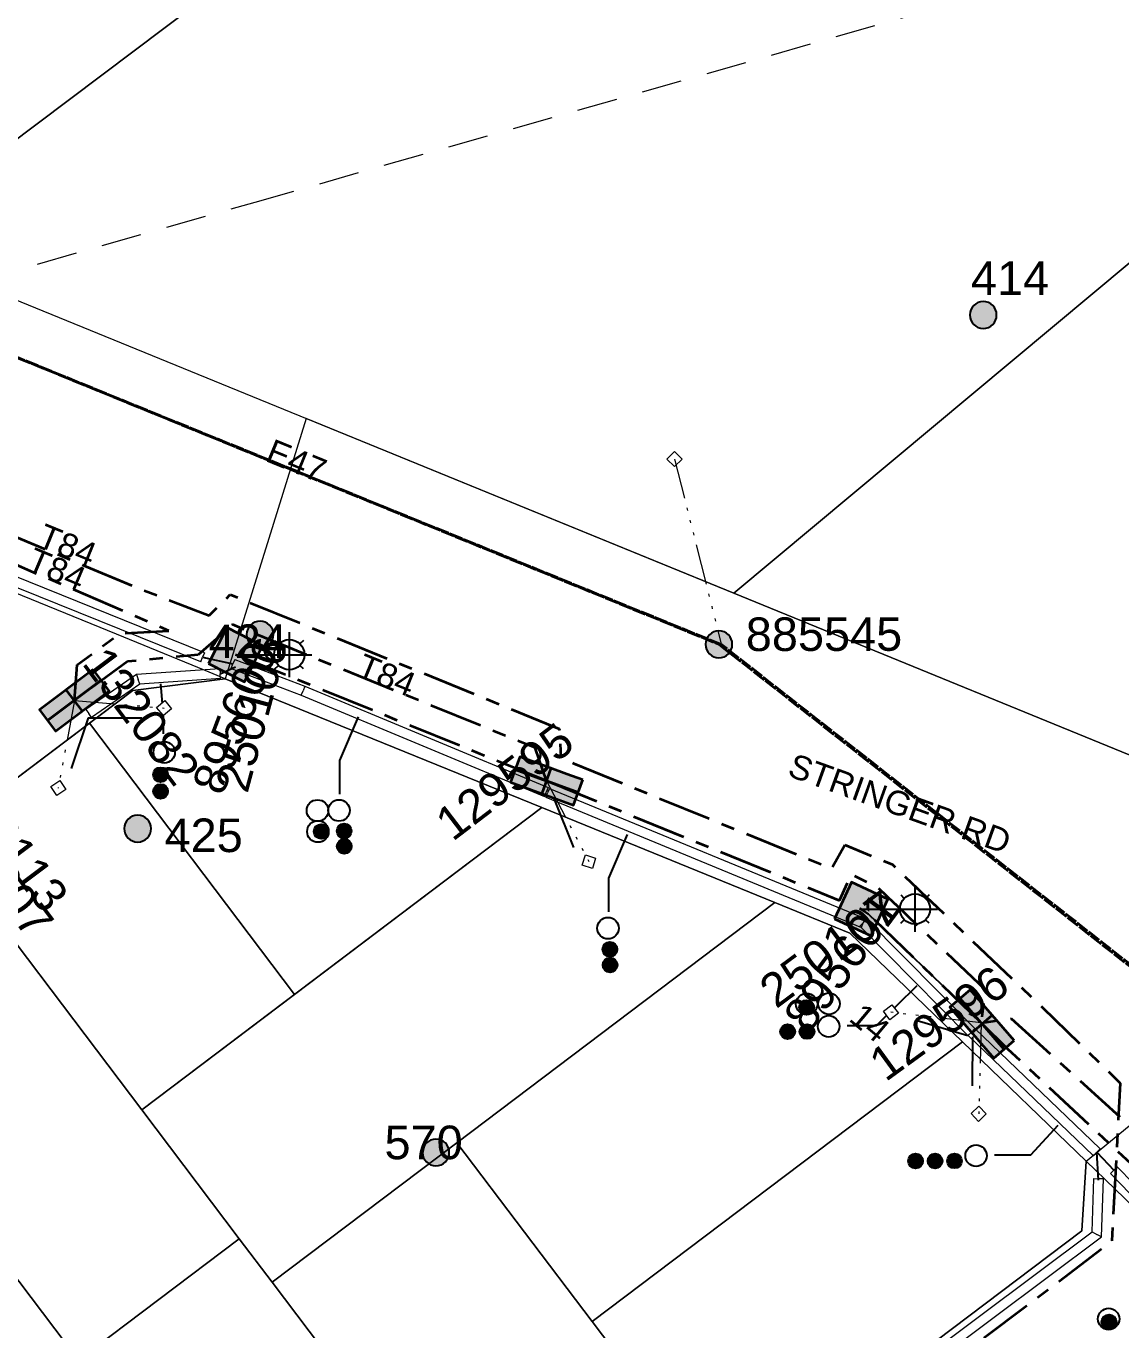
# Model space of a CAD drawing. Header units: metres. Extents: x 308278 to 310511, y 6271134 to 6272874.
# Drawn here: x 309113.9 to 309195.5, y 6272477.3 to 6272574.4 of the extents above; entities that cross this region are included whole.
import ezdxf
from ezdxf.enums import TextEntityAlignment as Align

# ---------------------------------------------------------------- set-up
doc = ezdxf.new("R2010")
doc.units = ezdxf.units.M
doc.set_wipeout_variables(frame=1)
for name, pattern in [('Cable Exist OH', [1, 1, 0]), ('Cable Exist UG', [7, 4, -1, 1, -1]), ('Dash', [5, 3, -2]), ('DASHED', [19.05, 12.7, -6.35]), ('DOT', [6.35, 0, -6.35]), ('PHANTOMX2', [6.6, 3, -0.75, 0.2, -0.75, 0.2, -0.75, 0.2, -0.75])]:
    doc.linetypes.add(name, pattern=pattern)
doc.layers.get('0').update_dxf_attribs({"color": 6})
for name, color, linetype, lineweight in [('_User Miscellaneous1', 30, 'Continuous', 13), ('_User_HV_Exist', 1, 'Continuous', 35), ('_User_LV_Exist', 5, 'Continuous', 35), ('_User_SL_Exist', 4, 'Continuous', 35), ('Cadastre Easements_SP_EXT', 58, 'DASHED', 15), ('Cadastre Land Parcels_SP_EXT', 118, 'Continuous', 15), ('Cadastre Roads_SP_EXT', 218, 'Continuous', 15), ('Mains_HV_EXT', 13, 'Continuous', 25), ('Mains_LV_EXT', 163, 'Continuous', 25), ('Mains_LV_SL_EXT', 135, 'Continuous', 25), ('Services_SP_EXT', 42, 'PHANTOMX2', 20)]:
    doc.layers.add(name, color=color, linetype=linetype, lineweight=lineweight)
for name, color, linetype in [('Duct_SP_EXT', 30, 'Continuous'), ('Equip_SP_SL_EXT', 7, 'Continuous'), ('SupportsOH_SP_TR_HV_LV_SL_EXT', 7, 'Continuous'), ('SupportsUG_SP_LV_EXT', 7, 'Continuous'), ('SupportsUG_SP_LV_SL_EXT', 7, 'Continuous'), ('Trench_SP_EXT', 7, 'Continuous')]:
    doc.layers.add(name, color=color, linetype=linetype)
doc.styles.add('COLUMN_LABEL', font='arial.ttf', dxfattribs={"height": 2})
doc.styles.add('iecARIAL', font='arial.ttf', dxfattribs={"height": 2})
doc.styles.add('POLE_LABEL', font='arial.ttf', dxfattribs={"height": 2})
doc.styles.add('SL_LABEL', font='arial.ttf', dxfattribs={"height": 2})
doc.styles.get("Standard").update_dxf_attribs({"font": 'arial.ttf'})

# ---------------------------------------------------------------- blocks, each defined once
blk = doc.blocks.new('COLUMN_EXT')
blk.add_hatch(color=256).paths.add_polyline_path([(1.5, -1.5), (1.5, 1.5), (-1.5, 1.5), (-1.5, -1.5)])
blk.add_lwpolyline([(1.5, 1.5), (-1.5, 1.5), (-1.5, -1.5), (1.5, -1.5)], close=True)
at = {"flags": 9}
for tag, p in [('NOTES', (-1.813, 2)), ('STREETNAME', (-1.813, 1.6)), ('LOCATION', (-1.813, 1.4)), ('SUBURB', (-1.813, 1.8)), ('LEGEND', (-1.813, 1.2)), ('USAGE', (-1.813, 1)), ('COLUMN_TYPE', (-1.813, 0.4)), ('OWNED_BY', (-1.813, 0.6)), ('STATE', (-1.813, 0.8))]:
    blk.add_attdef(tag, text='', height=0.2, rotation=180, dxfattribs=at).set_placement(p, align=Align.MIDDLE_LEFT)
at = {"flags": 1}
blk.add_attdef('Z', (-1.813, 2.351), '', height=0.2, rotation=180, dxfattribs=at)
at = {"flags": 9}
for tag, style, p in [('STRUCTURE_PLANT_NUMBER', 'POLE_LABEL', (-1.813, -0.031)), ('STREET_CODE', 'COLUMN_LABEL', (-1.813, 0.2))]:
    blk.add_attdef(tag, text='', height=0.2, rotation=180, dxfattribs=dict(at, style=style)).set_placement(p, align=Align.MIDDLE_LEFT)
at = {"style": 'COLUMN_LABEL', "width": 0.9, "flags": 8}
blk.add_attdef('ASSET_NUM', text='', height=2, rotation=270, dxfattribs=at).set_placement((2, -4), align=Align.MIDDLE_LEFT)
blk = doc.blocks.new('PILLAR_EXT')
blk.add_hatch(color=256).paths.add_polyline_path([(-2.5, 1), (-2.5, -1), (2.5, -1), (2.5, 1)])
for p, q in [((0, 1), (0, -1)), ((-2.5, 0), (2.5, 0))]:
    blk.add_line(p, q)
at = {"ltscale": 10}
blk.add_line((2.5, 0), (-2.5, 0), dxfattribs=at)
blk.add_lwpolyline([(-2.5, -1), (-1.25, -1), (1.25, -1), (2.5, -1), (2.5, 1), (-2.5, 1)], close=True)
at = {"width": 0.9, "flags": 8}
blk.add_attdef('ASSET_NUM', text='', height=2, rotation=90, dxfattribs=at).set_placement((-2, 4), align=Align.MIDDLE_LEFT)
for tag, p, flags in [('OWNED_BY', (0, -0.2), 9), ('STATE', (0, -0.4), 9), ('SUPPORT_TYPE', (0, -0.6), 9), ('USAGE', (0, -0.8), 9), ('LEGEND', (0, -1), 9), ('STREETNAME', (0, -1.8), 9), ('SUBURB', (0, -2), 1), ('LOCATION', (0, -1.2), 9), ('NOTES', (0, -1.4), 9), ('PARENT', (0, -1.6), 9)]:
    blk.add_attdef(tag, p, '', height=0.2, dxfattribs=dict(flags=flags))
blk = doc.blocks.new('DUCT_EXT')
blk.add_circle((0, 0.8), 0.8)
at = {"flags": 1}
blk.add_attdef('Z', (0, 0), '', height=0.2, dxfattribs=at)
at = {"flags": 9}
for tag, p in [('DUCT_CODE', (0, 0)), ('XSECT_TYPE', (0, -0.2)), ('STATE', (0, -0.6)), ('FB_REFERENCE', (0, -0.4)), ('NOTES', (0, -0.8))]:
    blk.add_attdef(tag, text='', height=0.2, dxfattribs=at).set_placement(p, align=Align.MIDDLE_LEFT)
blk = doc.blocks.new('*U479')
at = {"transparency": 33554687, "flags": 9}
for tag, p in [('LRATECODE', (-7.4, 0)), ('LOUTREACHVOCAB', (-7.2, 0)), ('LOUTREACH', (-7, 0)), ('LANTNUMBER', (-6.6, 0)), ('LNEW', (-6.4, 0)), ('LMASTVOCAB', (-6.2, 0)), ('LMAST', (-6, 0)), ('LLAMPVOCAB', (-5.8, 0)), ('LLAMP', (-5.6, 0)), ('LEXIST', (-5.4, 0)), ('LCHARGE3PERCENT', (-5.2, 0)), ('LCHARGE3', (-5, 0)), ('LCHARGE2PERCENT', (-4.8, 0)), ('LCHARGE2', (-4.6, 0)), ('LCHARGE1PERCENT', (-4.4, 0)), ('LCHARGE1', (-4.2, 0)), ('LCATEGORY', (-4, 0)), ('LBRACKETVOCAB', (-3.8, 0)), ('LBRACKET', (-3.6, 0)), ('LKINGHEIGHT', (-3.4, 0)), ('CREPLACE', (-3.2, 0)), ('CREMOVE', (-3, 0)), ('CNUMBER', (-2.8, 0)), ('CNEW', (-2.6, 0)), ('CEXIST', (-2.4, 0)), ('USAGE', (-2.2, 0)), ('STATE', (-2, 0)), ('OWNED_BY', (-1.8, 0)), ('ORIENTATION', (-1.6, 0)), ('OPERATING_VOLTAGE', (-1.4, 0)), ('NO_PHASES', (-1.2, 0)), ('LANTERN_TYPE', (-1, 0)), ('LANTERN_PURPOSE', (-0.8, 0)), ('CONTROL_TYPE', (-0.6, 0)), ('CONSTRUCTED_VOLTAGE', (-0.4, 0))]:
    blk.add_attdef(tag, text='', height=0.001, rotation=270, dxfattribs=at).set_placement(p, align=Align.MIDDLE_LEFT)
at = {"transparency": 33554687, "style": 'SL_LABEL', "flags": 9}
blk.add_attdef('STREET_CODE', text='', height=0.001, rotation=270, dxfattribs=at).set_placement((0.001, 0), align=Align.MIDDLE_LEFT)
at = {"transparency": 33554687, "flags": 1}
blk.add_attdef('Z', (0, 0), '', height=0.001, rotation=270, dxfattribs=at)
at = {"transparency": 33554687, "width": 0.9}
blk.add_attdef('LNUMBER', text='', height=1, dxfattribs=at).set_placement((7, -1), align=Align.MIDDLE_LEFT)
at = {"transparency": 33554687, "flags": 9}
for tag, p in [('LREMOVE', (0, -7.6)), ('LREPLACE', (0, -7.8)), ('LTYPE', (0, -8)), ('LTYPEVOCAB', (0, -8.2)), ('LEGEND', (0, -8.4)), ('SUBURB', (0, -8.6)), ('STREETNAME', (0, -8.8)), ('LOCATION', (0, -9)), ('NOTES', (0, -9.2)), ('MAINTAINED_BY', (0, -9.863))]:
    blk.add_attdef(tag, text='', height=0.001, dxfattribs=at).set_placement(p, align=Align.MIDDLE_LEFT)
blk.add_attdef('OPERATED_BY', (0, -9.607), '', height=0.001, dxfattribs=at)
at = {"linetype": 'DOT', "transparency": 33554687}
blk.add_wipeout([(5.688, 0), (5.061, -1.061), (4, -1.688), (2.939, -1.061), (2.313, 0), (2.939, 1.061), (4, 1.687), (5.061, 1.061)], dxfattribs=at)
at = {"transparency": 33554687}
for p, q in [((2.939, 1.061), (3.205, 0.795)), ((4, 1.687), (4, 0)), ((5.061, 1.061), (4.795, 0.795)), ((0, 0), (4, 0)), ((2.939, -1.061), (3.205, -0.795)), ((4, 0), (5.688, 0)), ((4, 0), (4, -1.688)), ((5.061, -1.061), (4.795, -0.795))]:
    blk.add_line(p, q, dxfattribs=at)
blk.add_circle((4, 0), 1.125, dxfattribs=at)
blk = doc.blocks.new('CCP_EXT')
at = {"flags": 9}
for tag, p in [('STATE', (0, -1.8)), ('USAGE', (0, -1.2)), ('LEGEND', (0, -1.4)), ('LIFE_SUPPORT', (0, -1.6)), ('NOTES', (0, -2))]:
    blk.add_attdef(tag, text='', height=0.2, dxfattribs=at).set_placement(p, align=Align.MIDDLE_LEFT)
at = {"transparency": 33554687}
blk.add_wipeout([(0, 0.566), (0.566, 0), (0, -0.566), (-0.566, 0)], dxfattribs=at)
blk.add_lwpolyline([(-0.566, 0), (0, 0.566), (0.566, 0), (0, -0.566), (-0.566, 0)])
at = {"flags": 1}
blk.add_attdef('Z', (0, 0), '', height=0.2, dxfattribs=at)
at = {"flags": 9}
for tag, p in [('CCP_TYPE', (0, 0)), ('OPERATING_VOLTAGE', (0, -0.6)), ('ORIENTATION', (0, -0.8)), ('OWNED_BY', (0, -1)), ('CONSTRUCTED_VOLTAGE', (0, -0.2)), ('NO_PHASES', (0, -0.4))]:
    blk.add_attdef(tag, text='', height=0.2, dxfattribs=at).set_placement(p, align=Align.MIDDLE_LEFT)
blk = doc.blocks.new('POLE_EXT')
blk.add_hatch(color=256).paths.add_polyline_path([(-1, 0, 1), (1, 0, 1)])
blk.add_lwpolyline([(-1, 0, 1), (1, 0, 1)], format="xyb", close=True)
at = {"flags": 8}
blk.add_attdef('pNumber', text='', height=2, dxfattribs=at).set_placement((2.5, 2.5), align=Align.MIDDLE_CENTER)
at = {"style": 'POLE_LABEL', "flags": 9}
for tag, p in [('STRUCTURE_PLANT_NUMBER', (1.355, 0.028)), ('STREET_CODE', (1.355, -0.2))]:
    blk.add_attdef(tag, text='', height=0.2, dxfattribs=at).set_placement(p, align=Align.MIDDLE_LEFT)
at = {"flags": 9}
for tag, p in [('OWNED_BY', (1.355, -0.4)), ('SPECIAL_USE', (1.355, -0.8)), ('STATE', (1.355, -1)), ('PARENT', (1.355, -0.6)), ('cLV', (1.355, -1.4)), ('cHV', (1.355, -2)), ('hDepth', (1.355, -1.6)), ('hDia', (1.355, -1.8)), ('USAGE', (1.355, -1.2)), ('LBRACKET', (1.355, -2.2)), ('LExisting', (1.355, -2.4)), ('LANTNUMBER', (1.355, -2.6)), ('LOther', (1.355, -2.8)), ('LRemove', (1.355, -3)), ('cLinedev', (1.355, -3.4)), ('pExisting', (1.355, -3.8)), ('LEGEND', (1.355, -3.2)), ('LOCATION', (1.355, -3.6)), ('pFooting', (1.355, -4.4)), ('pNew', (1.355, -4.6)), ('PFNUMBER', (1.355, -4)), ('NEWPFNUMBER', (1.355, -4.2)), ('pRelocate', (1.355, -5)), ('pRemove', (1.355, -5.2)), ('pReplace', (1.355, -5.4)), ('pStay', (1.355, -5.6)), ('pType', (1.355, -5.8)), ('cspan', (1.355, -6)), ('STREETNAME', (1.355, -6.2)), ('SUBURB', (1.355, -6.4)), ('NOTES', (1.355, -6.6)), ('MAINTAINED_BY', (1.355, -6.814)), ('OPERATED_BY', (1.355, -7.014))]:
    blk.add_attdef(tag, text='', height=0.2, dxfattribs=at).set_placement(p, align=Align.MIDDLE_LEFT)
at = {"flags": 1}
blk.add_attdef('Z', (1.355, -7.328), '', height=0.2, dxfattribs=at)
blk = doc.blocks.new('CABLE_LARGE_EXT')
h = blk.add_hatch(color=256)
edge = h.paths.add_edge_path()
edge.add_arc((0, 0.55), 0.55, 0, 360)
blk.add_circle((0, 0.55), 0.55)
at = {"flags": 1}
blk.add_attdef('Z', (0, 0), '', height=0.2, dxfattribs=at)
at = {"flags": 9}
for tag, p in [('COND_CODE', (0, 0)), ('XSECT_SIZE', (0, -0.6)), ('STATE', (0, -0.4)), ('FB_REFERENCE', (0, -0.2)), ('NOTES', (0, -0.8))]:
    blk.add_attdef(tag, text='', height=0.2, dxfattribs=at).set_placement(p, align=Align.MIDDLE_LEFT)

msp = doc.modelspace()

# ---------------------------------------------------------------- linework, layer by layer
at = {"layer": '_User Miscellaneous1'}
for p, q in [((309127.195, 6272527.744), (309105.202, 6272536.611)), ((309126.926, 6272527.076), (309104.933, 6272535.943)), ((309126.926, 6272527.076), (309127.06, 6272527.41)), ((309127.195, 6272527.744), (309127.06, 6272527.41)), ((309122.138, 6272526.116), (309118.37, 6272523.513)), ((309122.385, 6272525.411), (309118.779, 6272522.92)), ((309122.138, 6272526.116), (309122.262, 6272525.763)), ((309122.385, 6272525.411), (309122.262, 6272525.763)), ((309118.37, 6272523.513), (309118.574, 6272523.216)), ((309118.779, 6272522.92), (309118.574, 6272523.216)), ((309152.797, 6272517.7), (309152.658, 6272517.368)), ((309152.891, 6272517.646), (309152.754, 6272517.313)), ((309152.52, 6272517.036), (309152.658, 6272517.368)), ((309152.617, 6272516.98), (309152.754, 6272517.313)), ((309184.063, 6272499.244), (309184.318, 6272499.498)), ((309184.069, 6272499.238), (309184.318, 6272499.498)), ((309184.568, 6272499.757), (309184.318, 6272499.498)), ((309184.574, 6272499.751), (309184.318, 6272499.498)), ((309193.402, 6272490.282), (309193.652, 6272490.542)), ((309193.901, 6272490.801), (309193.652, 6272490.542)), ((309195.187, 6272489.454), (309194.928, 6272489.204)), ((309195.187, 6272489.454), (309210.992, 6272473.099)), ((309193.309, 6272484.61), (309193.44, 6272488.584)), ((309193.44, 6272488.584), (309193.8, 6272488.572)), ((309194.16, 6272488.56), (309193.8, 6272488.572)), ((309194.017, 6272484.241), (309194.16, 6272488.56)), ((309194.669, 6272488.953), (309194.928, 6272489.204)), ((309194.669, 6272488.953), (309210.474, 6272472.598)), ((309147.879, 6272450.663), (309193.309, 6272484.61)), ((309193.309, 6272484.61), (309193.663, 6272484.426)), ((309148.31, 6272450.086), (309194.017, 6272484.241)), ((309194.017, 6272484.241), (309193.663, 6272484.426))]:
    msp.add_line(p, q, dxfattribs=at)
at = {"layer": 'Cadastre Easements_SP_EXT', "linetype": 'Dash'}
msp.add_lwpolyline([(309468.864, 6272699.186), (309361.348, 6272678.348), (309228.83, 6272653.04), (309228.759, 6272653.026), (309078.963, 6272610.879), (309056.299, 6272604.498), (309027.171, 6272596.301), (309042.914, 6272583.763), (309045.578, 6272581.641), (309102.86, 6272558.235), (309109.96, 6272555.332), (309130.97, 6272561.316), (309130.97, 6272561.316), (309242.815, 6272593.157), (309242.927, 6272593.189), (309358.456, 6272615.962), (309470.241, 6272637.727)], dxfattribs=at)
at = {"layer": 'Cadastre Land Parcels_SP_EXT', "linetype": 'Continuous'}
for points in [[(309228.83, 6272653.04), (309379.161, 6272766.175), (309372.335, 6272771.102), (309366.135, 6272776.397), (309359.607, 6272783.19), (309352.038, 6272792.366), (309345.29, 6272800.354), (309339.771, 6272806.664), (309339.516, 6272806.863), (309078.963, 6272610.879), (309042.914, 6272583.763), (309045.578, 6272581.641), (309102.86, 6272558.235), (309228.83, 6272653.04)], [(309358.456, 6272615.962), (309468.864, 6272699.186), (309579.505, 6272782.582), (309576.131, 6272782.742), (309567.203, 6272781.236), (309556.864, 6272779.8), (309544.236, 6272777.103), (309528.656, 6272771.322), (309514.895, 6272765.279), (309502.01, 6272760.563), (309488.129, 6272755.422), (309474.698, 6272752.609), (309464.943, 6272752.091), (309463.813, 6272751.987), (309361.348, 6272678.348), (309242.815, 6272593.157), (309219.957, 6272576.729), (309166.63, 6272532.173), (309202.206, 6272517.631), (309211.266, 6272505.008), (309358.456, 6272615.962)], [(309449.974, 6272751.316), (309437.075, 6272752.484), (309425.576, 6272753.574), (309416.558, 6272755.409), (309408.423, 6272758.157), (309396.284, 6272761.534), (309386.658, 6272763.855), (309379.161, 6272766.175), (309228.83, 6272653.04), (309102.86, 6272558.235), (309109.96, 6272555.332), (309166.63, 6272532.173), (309219.957, 6272576.729), (309242.815, 6272593.157), (309361.348, 6272678.348), (309463.813, 6272751.987), (309457.758, 6272751.456), (309449.974, 6272751.316)], [(309152.328, 6272516.208), (309128.745, 6272525.814), (309121.86, 6272524.946), (309118.631, 6272522.508), (309133.897, 6272502.291), (309152.328, 6272516.208)], [(309133.897, 6272502.291), (309118.631, 6272522.508), (309107.246, 6272513.908), (309122.522, 6272493.701), (309133.897, 6272502.291)], [(309145.998, 6272491.254), (309169.676, 6272509.143), (309152.328, 6272516.208), (309122.522, 6272493.701), (309129.775, 6272484.104), (309132.229, 6272480.858), (309145.998, 6272491.254)], [(309129.775, 6272484.104), (309122.522, 6272493.701), (309107.246, 6272513.908), (309095.292, 6272504.88), (309113.369, 6272480.934), (309117.807, 6272475.065), (309129.775, 6272484.104)], [(309183.657, 6272498.767), (309175.264, 6272506.866), (309169.676, 6272509.143), (309145.998, 6272491.254), (309156.067, 6272477.933), (309183.657, 6272498.767)], [(309192.546, 6272484.694), (309192.86, 6272489.886), (309183.657, 6272498.767), (309156.067, 6272477.933), (309166.069, 6272464.699), (309192.546, 6272484.694)], [(309166.069, 6272464.699), (309156.067, 6272477.933), (309145.998, 6272491.254), (309132.229, 6272480.858), (309152.302, 6272454.303), (309166.069, 6272464.699)], [(309152.302, 6272454.303), (309132.229, 6272480.858), (309129.775, 6272484.104), (309117.807, 6272475.065), (309121.45, 6272470.247), (309140.334, 6272445.266), (309152.302, 6272454.303)], [(309113.016, 6272424.635), (309094.13, 6272449.619), (309107.614, 6272459.801), (309121.45, 6272470.247), (309117.807, 6272475.065), (309113.369, 6272480.934), (309093.35, 6272472.696), (309079.683, 6272467.071), (309089.111, 6272454.598), (309091.129, 6272448.613), (309110.623, 6272422.827), (309113.016, 6272424.635)]]:
    msp.add_lwpolyline(points, close=True, dxfattribs=at)
at = {"layer": 'Cadastre Roads_SP_EXT', "linetype": 'Continuous'}
msp.add_lwpolyline([(309207.248, 6272476.001), (309192.86, 6272489.886), (309192.546, 6272484.694), (309166.069, 6272464.699), (309152.302, 6272454.303), (309140.334, 6272445.266), (309126.501, 6272434.818), (309113.016, 6272424.635), (309110.623, 6272422.827), (309108.23, 6272421.021), (309094.666, 6272410.778), (309081.102, 6272400.534), (309078.709, 6272398.727), (309076.316, 6272396.919), (309063.949, 6272387.58), (309040.544, 6272369.906), (309047.147, 6272355.094), (309207.248, 6272476.001)], close=True, dxfattribs=at)
at = {"layer": 'Duct_SP_EXT'}
for points in [[(309124.144, 6272521.71), (309124.146, 6272523.075), (309123.948, 6272525.423)], [(309137.269, 6272517.204), (309137.275, 6272519.722), (309138.659, 6272522.983)], [(309157.309, 6272508.437), (309157.312, 6272510.954), (309158.696, 6272514.207)], [(309175.059, 6272499.978), (309177.254, 6272499.982), (309180.29, 6272502.963)], [(309186.038, 6272490.343), (309188.746, 6272490.35), (309190.78, 6272492.553)]]:
    msp.add_lwpolyline(points, dxfattribs=at)
at = {"layer": 'Trench_SP_EXT', "linetype": 'Cable Exist UG'}
for points in [[(309118.531, 6272522.911), (309122.525, 6272522.906)], [(309180.21, 6272500.37), (309184.407, 6272499.13)], [(309184.407, 6272499.13), (309184.384, 6272495.485)], [(309193.797, 6272488.463), (309193.652, 6272490.541)], [(309193.652, 6272490.541), (309194.928, 6272489.204)]]:
    msp.add_lwpolyline(points, dxfattribs=at)

# ---------------------------------------------------------------- block references
at = {"layer": '_User_LV_Exist'}
ref = msp.add_blockref('PILLAR_EXT', (309152.679, 6272518.2), dxfattribs=dict(at, rotation=159.9714799210515))
ref.add_attrib('ASSET_NUM', '129595', dxfattribs={"layer": '0', "height": 2.5, "rotation": 37.34734, "style": 'iecARIAL'}).set_placement((309154.179, 6272521.7), align=Align.MIDDLE_RIGHT)
at = {"layer": 'Duct_SP_EXT'}
for name, p, rotation in [('DUCT_EXT', (309123.397, 6272520.337), 269.4884441191207), ('CABLE_LARGE_EXT', (309123.373, 6272518.663), 269.4884441191207), ('CABLE_LARGE_EXT', (309123.377, 6272517.423), 269.4884441191207), ('DUCT_EXT', (309136.414, 6272515.993), 90.0000000000002), ('DUCT_EXT', (309136.414, 6272515.993), 270.4568547504928), ('DUCT_EXT', (309136.441, 6272514.438), 90.45685475049297), ('CABLE_LARGE_EXT', (309136.441, 6272514.438), 90.45685475049297), ('CABLE_LARGE_EXT', (309138.149, 6272514.479), 90.51384972487809), ('CABLE_LARGE_EXT', (309138.157, 6272513.321), 89.91388919127785), ('DUCT_EXT', (309156.456, 6272507.226), 270.4568547504928), ('CABLE_LARGE_EXT', (309156.841, 6272505.656), 270.4568547504928), ('CABLE_LARGE_EXT', (309156.858, 6272504.486), 270.4568547504928), ('DUCT_EXT', (309172.045, 6272500.78), 0.04777771239250227), ('DUCT_EXT', (309173.716, 6272500.808), 359.8983187070072), ('CABLE_LARGE_EXT', (309170.081, 6272499.522), 270.4568547504928), ('CABLE_LARGE_EXT', (309171.527, 6272499.526), 270.4568547504928), ('DUCT_EXT', (309172.884, 6272499.91), 270.4568547504928), ('CABLE_LARGE_EXT', (309179.608, 6272489.887), 270.4568547504928), ('CABLE_LARGE_EXT', (309181.065, 6272489.889), 270.4568547504928), ('CABLE_LARGE_EXT', (309182.51, 6272489.893), 270.4568547504928), ('DUCT_EXT', (309183.867, 6272490.276), 270.4568547504928)]:
    msp.add_blockref(name, p, dxfattribs=dict(at, rotation=rotation))
for name, p in [('DUCT_EXT', (309194.546, 6272477.325)), ('CABLE_LARGE_EXT', (309194.569, 6272477.357))]:
    msp.add_blockref(name, p, dxfattribs=at)
at = {"layer": 'SupportsOH_SP_TR_HV_LV_SL_EXT'}
ref = msp.add_blockref('POLE_EXT', (309185.198, 6272552.906), dxfattribs=at)
ref.add_attrib('ASSET_NUM', '414', dxfattribs={"layer": '0', "height": 2.5, "style": 'POLE_LABEL'}).set_placement((309187.198, 6272553.656), align=Align.BOTTOM_CENTER)
ref = msp.add_blockref('POLE_EXT', (309165.511, 6272528.374), dxfattribs=at)
ref.add_attrib('ASSET_NUM', '885545', dxfattribs={"layer": '0', "height": 2.5, "rotation": 0.09677, "style": 'POLE_LABEL'}).set_placement((309167.511, 6272529.124), align=Align.MIDDLE_LEFT)
ref = msp.add_blockref('POLE_EXT', (309122.221, 6272514.65), dxfattribs=at)
ref.add_attrib('ASSET_NUM', '425', dxfattribs={"layer": '0', "height": 2.5, "style": 'POLE_LABEL'}).set_placement((309124.221, 6272515.4), align=Align.TOP_LEFT)
ref = msp.add_blockref('POLE_EXT', (309144.43, 6272490.524), dxfattribs=at)
ref.add_attrib('ASSET_NUM', '570', dxfattribs={"layer": '0', "height": 2.5, "style": 'POLE_LABEL'}).set_placement((309146.43, 6272491.274), align=Align.MIDDLE_RIGHT)
at = {"layer": 'SupportsUG_SP_LV_EXT'}
ref = msp.add_blockref('PILLAR_EXT', (309117.505, 6272524.196), dxfattribs=dict(at, rotation=216.939076366569))
ref.add_attrib('ASSET_NUM', '132082', dxfattribs={"layer": '0', "height": 2.5, "rotation": 306.93908, "style": 'iecARIAL'}).set_placement((309119.005, 6272527.696), align=Align.MIDDLE_LEFT)
ref = msp.add_blockref('PILLAR_EXT', (309152.679, 6272518.2), dxfattribs=dict(at, rotation=159.9714799210515))
ref.add_attrib('ASSET_NUM', '129595', dxfattribs={"layer": '0', "height": 2.5, "rotation": 37.34734, "style": 'iecARIAL'}).set_placement((309154.179, 6272521.7), align=Align.MIDDLE_RIGHT)
ref = msp.add_blockref('PILLAR_EXT', (309185.109, 6272500.102), dxfattribs=dict(at, rotation=130.7929962519257))
ref.add_attrib('ASSET_NUM', '129596', dxfattribs={"layer": '0', "height": 2.5, "rotation": 36.04433, "style": 'iecARIAL'}).set_placement((309186.609, 6272503.602), align=Align.MIDDLE_RIGHT)
at = {"layer": 'SupportsUG_SP_LV_SL_EXT'}
ref = msp.add_blockref('COLUMN_EXT', (309129.509, 6272527.604), dxfattribs=dict(at, rotation=153.0883728234325))
ref.add_attrib('ASSET_NUM', '895600', dxfattribs={"layer": '0', "height": 2.5, "rotation": 69.23984, "style": 'COLUMN_LABEL'}).set_placement((309131.509, 6272528.354), align=Align.MIDDLE_RIGHT)
ref = msp.add_blockref('COLUMN_EXT', (309106.115, 6272515.572), dxfattribs=dict(at, rotation=219.201618378014))
ref.add_attrib('ASSET_NUM', '895607', dxfattribs={"layer": '0', "height": 2.5, "rotation": 306.93864, "style": 'COLUMN_LABEL'}).set_placement((309108.115, 6272516.322), align=Align.MIDDLE_LEFT)
ref = msp.add_blockref('COLUMN_EXT', (309176.115, 6272508.656), dxfattribs=dict(at, rotation=155.1625452911887))
ref.add_attrib('ASSET_NUM', '895601', dxfattribs={"layer": '0', "height": 2.5, "rotation": 53.48958, "style": 'COLUMN_LABEL'}).set_placement((309178.115, 6272509.406), align=Align.MIDDLE_RIGHT)

# ---------------------------------------------------------------- texts
at = {"layer": 'Cadastre Land Parcels_SP_EXT'}
msp.add_text('14', height=1.8, rotation=319.98047, dxfattribs=at).set_placement((309175.108, 6272500.396))
at = {"layer": 'Cadastre Roads_SP_EXT'}
msp.add_text('STRINGER RD', height=1.8, rotation=340.19495, dxfattribs=at).set_placement((309170.532, 6272518.603))
at = {"layer": 'Mains_LV_EXT'}
for s, rotation, p in [('E47', 337.78231, (309131.644, 6272542.055)), ('T84', 337.78113, (309114.643, 6272535.742)), ('T84', 337.05476, (309113.847, 6272533.974)), ('T84', 337.78117, (309138.416, 6272526.061))]:
    msp.add_text(s, height=1.8, rotation=rotation, dxfattribs=at).set_placement(p)

# ---------------------------------------------------------------- next in the draw order: block references
at = {"layer": 'Equip_SP_SL_EXT'}
ref = msp.add_blockref('*U479', (309129.509, 6272527.604), dxfattribs=at)
ref.add_attrib('ASSET_NUM', '250106', dxfattribs={"layer": '0', "height": 2.5, "rotation": 74.93131, "style": 'iecARIAL'}).set_placement((309131.009, 6272529.104), align=Align.TOP_RIGHT)
ref = msp.add_blockref('*U479', (309106.115, 6272515.572), dxfattribs=at)
ref.add_attrib('ASSET_NUM', '250113', dxfattribs={"layer": '0', "height": 2.5, "rotation": 306.93864, "style": 'iecARIAL'}).set_placement((309107.615, 6272517.072), align=Align.BOTTOM_LEFT)
ref = msp.add_blockref('*U479', (309176.115, 6272508.656), dxfattribs=at)
ref.add_attrib('ASSET_NUM', '250107', dxfattribs={"layer": '0', "height": 2.5, "rotation": 36.74218, "style": 'iecARIAL'}).set_placement((309177.615, 6272510.156), align=Align.TOP_RIGHT)
at = {"layer": 'Services_SP_EXT'}
msp.add_blockref('CCP_EXT', (309162.201, 6272542.174), dxfattribs=at)
for p, rotation in [((309124.181, 6272523.628), 174.939076766101), ((309155.831, 6272512.188), 117.9714801878554), ((309184.863, 6272493.406), 88.7929963261124)]:
    msp.add_blockref('CCP_EXT', p, dxfattribs=dict(at, rotation=rotation))

# ---------------------------------------------------------------- next in the draw order: linework, layer by layer
at = {"layer": '_User Miscellaneous1'}
for p, q in [((309129.446, 6272527.253), (309129.318, 6272526.917)), ((309129.446, 6272527.253), (309134.67, 6272525.255)), ((309128.329, 6272526.546), (309122.138, 6272526.116)), ((309128.329, 6272526.546), (309128.354, 6272526.187)), ((309129.189, 6272526.581), (309129.318, 6272526.917)), ((309129.189, 6272526.581), (309134.403, 6272524.586)), ((309128.379, 6272525.828), (309122.385, 6272525.411)), ((309128.379, 6272525.828), (309128.354, 6272526.187)), ((309134.403, 6272524.586), (309134.536, 6272524.921)), ((309134.403, 6272524.586), (309152.52, 6272517.036)), ((309134.67, 6272525.255), (309134.536, 6272524.921)), ((309134.67, 6272525.255), (309152.797, 6272517.7)), ((309152.891, 6272517.646), (309176.404, 6272507.958)), ((309152.617, 6272516.98), (309176.13, 6272507.293)), ((309176.404, 6272507.958), (309176.267, 6272507.625)), ((309176.523, 6272507.879), (309176.267, 6272507.625)), ((309176.011, 6272507.372), (309176.267, 6272507.625)), ((309176.13, 6272507.293), (309176.267, 6272507.625)), ((309184.069, 6272499.238), (309193.402, 6272490.282)), ((309184.568, 6272499.757), (309193.901, 6272490.801))]:
    msp.add_line(p, q, dxfattribs=at)
at = {"layer": '_User_LV_Exist', "linetype": 'Cable Exist OH', "flags": 128}
msp.add_lwpolyline([(309165.737, 6272528.332), (309099.01, 6272555.556)], dxfattribs=at)
at = {"layer": '_User_LV_Exist', "linetype": 'Cable Exist UG', "flags": 128}
for points in [[(309152.679, 6272518.2), (309151.825, 6272520.663), (309151.825, 6272520.663), (309129.29, 6272529.839), (309126.725, 6272527.586), (309121.47, 6272527.098), (309121.47, 6272527.098), (309117.506, 6272524.196)], [(309228.606, 6272449.651), (309229.222, 6272452.223), (309229.222, 6272452.223), (309208.109, 6272481.664), (309187.31, 6272500.478), (309185.225, 6272500.177)]]:
    msp.add_lwpolyline(points, dxfattribs=at)
at = {"layer": '_User_SL_Exist', "linetype": 'Cable Exist UG', "flags": 128}
msp.add_lwpolyline([(309152.679, 6272518.2), (309129.509, 6272527.604)], dxfattribs=at)
at = {"layer": 'Mains_LV_SL_EXT', "linetype": 'Cable Exist UG'}
msp.add_lwpolyline([(309152.679, 6272518.2), (309129.509, 6272527.604)], dxfattribs=at)
at = {"layer": 'Services_SP_EXT'}
for points in [[(309162.201, 6272542.174), (309165.706, 6272528.323)], [(309117.505, 6272524.196), (309124.181, 6272523.628)], [(309152.679, 6272518.2), (309155.832, 6272512.188)], [(309185.042, 6272500.185), (309184.863, 6272493.406)]]:
    msp.add_lwpolyline(points, dxfattribs=at)
at = {"layer": 'Trench_SP_EXT', "linetype": 'Cable Exist UG'}
for points in [[(309127.06, 6272527.41), (309129.318, 6272526.917)], [(309128.354, 6272526.187), (309129.5, 6272526.7)], [(309153.211, 6272516.879), (309154.675, 6272513.243)]]:
    msp.add_lwpolyline(points, dxfattribs=at)

# ---------------------------------------------------------------- next in the draw order: block references
at = {"layer": '_User_SL_Exist'}
ref = msp.add_blockref('COLUMN_EXT', (309129.509, 6272527.604), dxfattribs=dict(at, rotation=153.0883728234325))
ref.add_attrib('ASSET_NUM', '895600', dxfattribs={"layer": '0', "height": 2.5, "rotation": 69.23984, "style": 'COLUMN_LABEL'}).set_placement((309131.509, 6272528.354), align=Align.MIDDLE_RIGHT)
at = {"layer": 'Duct_SP_EXT', "rotation": 359.8087191298099}
msp.add_blockref('CABLE_LARGE_EXT', (309172.045, 6272500.78), dxfattribs=at)
at = {"layer": 'Services_SP_EXT'}
for p, rotation in [((309116.302, 6272517.669), 78.93907641508069), ((309178.322, 6272500.968), 352.7929963249977)]:
    msp.add_blockref('CCP_EXT', p, dxfattribs=dict(at, rotation=rotation))
at = {"layer": 'SupportsOH_SP_TR_HV_LV_SL_EXT'}
ref = msp.add_blockref('POLE_EXT', (309131.334, 6272529.105), dxfattribs=at)
ref.add_attrib('ASSET_NUM', '424', dxfattribs={"layer": '0', "height": 2.5, "rotation": 0.05606, "style": 'POLE_LABEL'}).set_placement((309133.334, 6272529.855), align=Align.TOP_RIGHT)

# ---------------------------------------------------------------- next in the draw order: linework, layer by layer
at = {"layer": '_User Miscellaneous1'}
for p, q in [((309176.523, 6272507.879), (309184.574, 6272499.751)), ((309176.011, 6272507.372), (309184.063, 6272499.244))]:
    msp.add_line(p, q, dxfattribs=at)
at = {"layer": '_User_HV_Exist', "linetype": 'Cable Exist OH'}
msp.add_lwpolyline([(309099.018, 6272555.549), (309165.495, 6272528.392), (309220.586, 6272485.222)], dxfattribs=at)
at = {"layer": '_User_LV_Exist', "linetype": 'Cable Exist UG', "flags": 128}
for points in [[(309092.123, 6272529.149), (309094.029, 6272529.36), (309099.018, 6272522.787), (309099.018, 6272522.787), (309108.464, 6272530.033), (309107.609, 6272537.168), (309107.472, 6272538.482), (309110.797, 6272537.36), (309110.797, 6272537.36), (309121.888, 6272532.717), (309127.544, 6272530.513), (309129.104, 6272532.081), (309153.624, 6272522.087), (309153.736, 6272519.895), (309154.704, 6272519.501), (309154.704, 6272519.501), (309173.909, 6272511.673), (309174.899, 6272513.442), (309174.899, 6272513.442), (309178.442, 6272511.963), (309189.48, 6272501.444), (309189.591, 6272501.338), (309189.591, 6272501.338), (309195.408, 6272495.698), (309194.774, 6272483.883), (309194.774, 6272483.883), (309167.287, 6272463.11), (309153.511, 6272452.708), (309145.282, 6272446.586), (309145.402, 6272444.171), (309143.788, 6272442.913), (309140.998, 6272443.237)], [(309117.506, 6272524.196), (309117.712, 6272526.841), (309117.712, 6272526.841), (309120.881, 6272529.168), (309124.549, 6272529.391), (309109.784, 6272535.746), (309109.784, 6272535.746), (309110.566, 6272529.13), (309100.224, 6272521.193), (309101.322, 6272519.699), (309101.322, 6272519.699), (309098.658, 6272517.388), (309093.154, 6272513.134), (309088.26, 6272519.563)], [(309152.679, 6272518.2), (309153.73, 6272517.774), (309153.73, 6272517.774), (309153.95, 6272517.685), (309174.501, 6272509.298), (309175.371, 6272511.265), (309177.337, 6272510.268), (309185.332, 6272502.652), (309185.042, 6272500.185)], [(309185.042, 6272500.185), (309187.008, 6272498.245), (309187.008, 6272498.245), (309207.252, 6272479.417), (309207.711, 6272479.08), (309185.557, 6272462.341), (309186.397, 6272460.468), (309186.397, 6272460.468), (309157.484, 6272438.456)]]:
    msp.add_lwpolyline(points, dxfattribs=at)
at = {"layer": '_User_LV_Exist', "linetype": 'Cable Exist OH', "flags": 128}
msp.add_lwpolyline([(309220.699, 6272485.321), (309165.737, 6272528.332)], dxfattribs=at)
at = {"layer": '_User_SL_Exist', "linetype": 'Cable Exist UG', "flags": 128}
msp.add_lwpolyline([(309185.042, 6272500.185), (309184.321, 6272500.881), (309184.321, 6272500.881), (309176.65, 6272508.284), (309176.016, 6272508.706)], dxfattribs=at)
at = {"layer": 'Cadastre Roads_SP_EXT', "linetype": 'Continuous'}
msp.add_lwpolyline([(309211.266, 6272505.008), (309202.206, 6272517.631), (309166.63, 6272532.173), (309134.779, 6272545.19), (309128.745, 6272525.814), (309152.328, 6272516.208), (309169.676, 6272509.143), (309175.264, 6272506.866), (309183.657, 6272498.767), (309192.86, 6272489.886), (309211.266, 6272505.008)], close=True, dxfattribs=at)
msp.add_lwpolyline([(309033.7, 6272484.906), (309048.191, 6272488.776), (309065.579, 6272493.433), (309080.418, 6272499.15), (309095.292, 6272504.88), (309107.246, 6272513.908), (309121.86, 6272524.946), (309128.745, 6272525.814), (309127.248, 6272526.424), (309120.638, 6272529.126), (309102.181, 6272536.666), (309102.697, 6272532.767), (309086.569, 6272520.587), (309060.067, 6272510.378), (309037.199, 6272504.256)], dxfattribs=at)
at = {"layer": 'Mains_HV_EXT', "linetype": 'Cable Exist OH'}
msp.add_lwpolyline([(309099.018, 6272555.549), (309165.495, 6272528.392), (309220.586, 6272485.222)], dxfattribs=at)
at = {"layer": 'Mains_LV_SL_EXT', "linetype": 'Cable Exist UG'}
msp.add_lwpolyline([(309185.042, 6272500.185), (309184.321, 6272500.881), (309184.321, 6272500.881), (309176.65, 6272508.284), (309176.016, 6272508.706)], dxfattribs=at)
at = {"layer": 'Services_SP_EXT'}
for points in [[(309117.505, 6272524.196), (309116.302, 6272517.669)], [(309185.042, 6272500.185), (309178.322, 6272500.968)]]:
    msp.add_lwpolyline(points, dxfattribs=at)
at = {"layer": 'Trench_SP_EXT', "linetype": 'Cable Exist UG'}
msp.add_lwpolyline([(309118.531, 6272522.911), (309117.144, 6272518.733)], dxfattribs=at)

# ---------------------------------------------------------------- next in the draw order: block references
at = {"layer": '_User_LV_Exist'}
ref = msp.add_blockref('PILLAR_EXT', (309117.505, 6272524.196), dxfattribs=dict(at, rotation=216.939076366569))
ref.add_attrib('ASSET_NUM', '132082', dxfattribs={"layer": '0', "height": 2.5, "rotation": 306.93908, "style": 'iecARIAL'}).set_placement((309119.005, 6272527.696), align=Align.MIDDLE_LEFT)
ref = msp.add_blockref('PILLAR_EXT', (309185.109, 6272500.102), dxfattribs=dict(at, rotation=130.7929962519257))
ref.add_attrib('ASSET_NUM', '129596', dxfattribs={"layer": '0', "height": 2.5, "rotation": 36.04433, "style": 'iecARIAL'}).set_placement((309186.609, 6272503.602), align=Align.MIDDLE_RIGHT)
at = {"layer": '_User_SL_Exist'}
ref = msp.add_blockref('COLUMN_EXT', (309106.115, 6272515.572), dxfattribs=dict(at, rotation=219.201618378014))
ref.add_attrib('ASSET_NUM', '895607', dxfattribs={"layer": '0', "height": 2.5, "rotation": 306.93864, "style": 'COLUMN_LABEL'}).set_placement((309108.115, 6272516.322), align=Align.MIDDLE_LEFT)
ref = msp.add_blockref('COLUMN_EXT', (309176.115, 6272508.656), dxfattribs=dict(at, rotation=155.1625452911887))
ref.add_attrib('ASSET_NUM', '895601', dxfattribs={"layer": '0', "height": 2.5, "rotation": 53.48958, "style": 'COLUMN_LABEL'}).set_placement((309178.115, 6272509.406), align=Align.MIDDLE_RIGHT)

doc.saveas('drawing.dxf')
